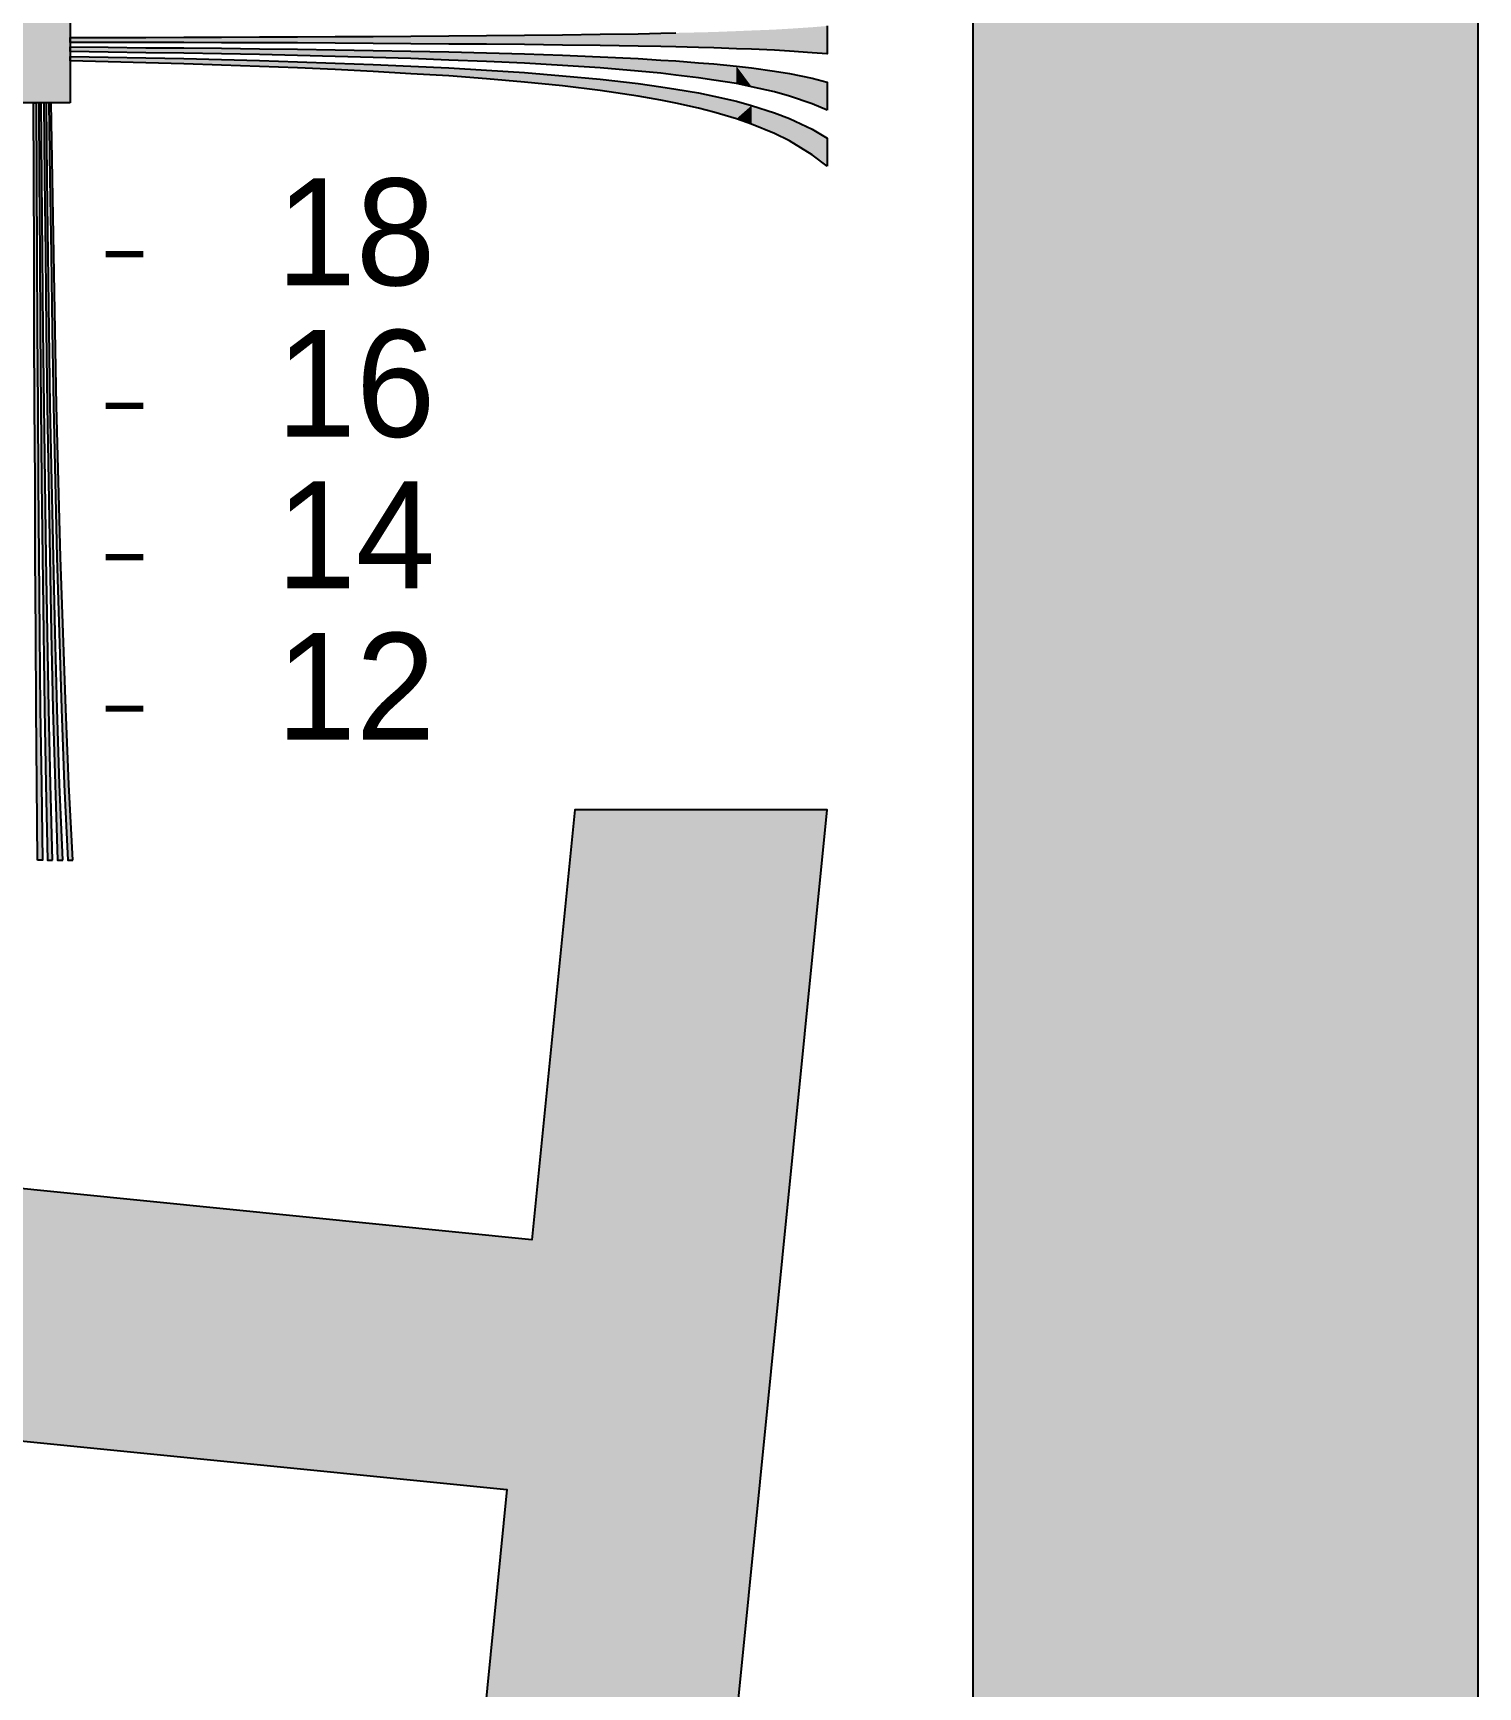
# Model space of a CAD drawing. Header units: millimetres. Extents: x 0 to 791, y 0 to 492.
# Drawn here: x 676.6 to 791.1, y 222.6 to 353.7 of the extents above; entities that cross this region are included whole.
import ezdxf

# ---------------------------------------------------------------- set-up
doc = ezdxf.new("R2010")
doc.units = ezdxf.units.MM
for name, color, linetype in [('FRAME', 7, 'Continuous'), ('LABELS', 7, 'Continuous'), ('PERIPHERY', 7, 'Continuous'), ('SFR', 7, 'Continuous')]:
    doc.layers.add(name, color=color, linetype=linetype)

msp = doc.modelspace()

# ---------------------------------------------------------------- hatches: boundary and pattern name
at = {"layer": 'FRAME', "true_color": 0x000000}
h = msp.add_hatch(color=7, dxfattribs=at)
h.dxf.hatch_style = 1
h.paths.add_polyline_path([(751.12, 452.12), (791.12, 452.12), (791.12, 52.13), (751.12, 52.13), (751.12, 452.12)])
at = {"layer": 'PERIPHERY', "true_color": 0x000000}
h = msp.add_hatch(color=7, dxfattribs=at)
h.dxf.hatch_style = 1
h.paths.add_polyline_path([(679.56, 348.13), (671.56, 348.13), (671.56, 356.12), (679.56, 356.12), (679.56, 348.13)])
h = msp.add_hatch(color=7, dxfattribs=at)
h.dxf.hatch_style = 1
h.paths.add_polyline_path([(739.56, 352), (738.36, 352.1), (736.56, 352.22), (735.36, 352.29), (733.56, 352.37), (732.36, 352.42), (730.56, 352.48), (729.36, 352.51), (727.56, 352.56), (726.36, 352.58), (724.56, 352.62), (721.56, 352.67), (718.56, 352.71), (715.56, 352.75), (712.56, 352.77), (709.56, 352.79), (706.56, 352.81), (703.56, 352.83), (700.56, 352.85), (697.56, 352.87), (694.56, 352.88), (691.56, 352.89), (688.56, 352.9), (685.56, 352.91), (682.56, 352.92), (679.56, 352.92), (679.56, 353.3), (682.56, 353.3), (685.56, 353.31), (688.56, 353.32), (691.56, 353.33), (694.56, 353.35), (697.56, 353.36), (700.56, 353.38), (703.56, 353.39), (706.56, 353.41), (709.56, 353.43), (712.56, 353.46), (715.56, 353.48), (718.56, 353.51), (721.56, 353.56), (724.56, 353.6), (726.36, 353.65), (727.56, 353.67), (729.36, 353.71), (730.56, 353.74), (732.36, 353.81), (733.56, 353.86), (735.36, 353.93), (736.56, 354), (738.36, 354.12), (739.56, 354.22), (739.56, 352)])
h = msp.add_hatch(color=7, dxfattribs=at)
h.dxf.hatch_style = 1
h.paths.add_polyline_path([(739.56, 347.56), (738.36, 348.06), (736.56, 348.67), (735.36, 349), (733.56, 349.41), (732.36, 349.65), (730.56, 349.93), (729.36, 350.11), (727.56, 350.33), (726.36, 350.47), (724.56, 350.65), (721.56, 350.89), (718.56, 351.09), (715.56, 351.26), (712.56, 351.4), (709.56, 351.52), (706.56, 351.63), (703.56, 351.72), (700.56, 351.8), (697.56, 351.88), (694.56, 351.95), (691.56, 352), (688.56, 352.06), (685.56, 352.1), (682.56, 352.15), (679.56, 352.19), (679.56, 352.56), (682.56, 352.53), (685.56, 352.5), (688.56, 352.48), (691.56, 352.45), (694.56, 352.41), (697.56, 352.37), (700.56, 352.32), (703.56, 352.28), (706.56, 352.22), (709.56, 352.16), (712.56, 352.09), (715.56, 352), (718.56, 351.9), (721.56, 351.78), (724.56, 351.63), (726.36, 351.52), (727.56, 351.45), (729.36, 351.31), (730.56, 351.21), (732.36, 351.03), (733.56, 350.89), (735.36, 350.65), (736.56, 350.45), (738.36, 350.08), (739.56, 349.78), (739.56, 347.56)])
h = msp.add_hatch(color=7, dxfattribs=at)
h.dxf.hatch_style = 1
h.paths.add_polyline_path([(739.56, 343.11), (738.36, 344.02), (736.56, 345.11), (735.36, 345.7), (733.56, 346.44), (732.36, 346.87), (730.56, 347.4), (729.36, 347.71), (727.56, 348.11), (726.36, 348.35), (724.56, 348.67), (721.56, 349.11), (718.56, 349.48), (715.56, 349.78), (712.56, 350.03), (709.56, 350.26), (706.56, 350.44), (703.56, 350.61), (700.56, 350.76), (697.56, 350.89), (694.56, 351.01), (691.56, 351.11), (688.56, 351.21), (685.56, 351.29), (682.56, 351.37), (679.56, 351.45), (679.56, 351.81), (682.56, 351.76), (685.56, 351.7), (688.56, 351.63), (691.56, 351.56), (694.56, 351.48), (697.56, 351.38), (700.56, 351.28), (703.56, 351.17), (706.56, 351.03), (709.56, 350.89), (712.56, 350.72), (715.56, 350.52), (718.56, 350.28), (721.56, 350), (724.56, 349.66), (726.36, 349.41), (727.56, 349.22), (729.36, 348.91), (730.56, 348.67), (732.36, 348.26), (733.56, 347.92), (735.36, 347.34), (736.56, 346.89), (738.36, 346.05), (739.56, 345.33), (739.56, 343.11)])
h = msp.add_hatch(color=7, dxfattribs=at)
h.dxf.hatch_style = 1
h.paths.add_polyline_path([(676.97, 288.13), (676.92, 294.13), (676.86, 300.13), (676.83, 306.13), (676.79, 312.13), (676.77, 318.13), (676.73, 324.13), (676.71, 330.13), (676.69, 336.13), (676.68, 342.13), (676.66, 348.13), (676.86, 348.13), (676.89, 342.13), (676.92, 336.13), (676.95, 330.13), (676.98, 324.13), (677.03, 318.13), (677.07, 312.13), (677.13, 306.13), (677.19, 300.13), (677.27, 294.13), (677.36, 288.13), (676.97, 288.13)])
h = msp.add_hatch(color=7, dxfattribs=at)
h.dxf.hatch_style = 1
h.paths.add_polyline_path([(678.16, 288.13), (678, 294.13), (677.87, 300.13), (677.75, 306.13), (677.66, 312.13), (677.57, 318.13), (677.49, 324.13), (677.42, 330.13), (677.36, 336.13), (677.31, 342.13), (677.26, 348.13), (677.06, 348.13), (677.1, 342.13), (677.14, 336.13), (677.18, 330.13), (677.23, 324.13), (677.29, 318.13), (677.36, 312.13), (677.44, 306.13), (677.53, 300.13), (677.63, 294.13), (677.76, 288.13), (678.16, 288.13)])
h = msp.add_hatch(color=7, dxfattribs=at)
h.dxf.hatch_style = 1
h.paths.add_polyline_path([(678.97, 288.13), (678.72, 294.13), (678.53, 300.13), (678.36, 306.13), (678.23, 312.13), (678.1, 318.13), (677.98, 324.13), (677.9, 330.13), (677.8, 336.13), (677.73, 342.13), (677.67, 348.13), (677.47, 348.13), (677.53, 342.13), (677.59, 336.13), (677.66, 330.13), (677.74, 324.13), (677.84, 318.13), (677.94, 312.13), (678.06, 306.13), (678.19, 300.13), (678.36, 294.13), (678.56, 288.13), (678.97, 288.13)])
h = msp.add_hatch(color=7, dxfattribs=at)
h.dxf.hatch_style = 1
h.paths.add_polyline_path([(679.77, 288.13), (679.46, 294.13), (679.2, 300.13), (678.99, 306.13), (678.8, 312.13), (678.64, 318.13), (678.48, 324.13), (678.36, 330.13), (678.25, 336.13), (678.15, 342.13), (678.06, 348.13), (677.86, 348.13), (677.94, 342.13), (678.04, 336.13), (678.13, 330.13), (678.24, 324.13), (678.37, 318.13), (678.51, 312.13), (678.68, 306.13), (678.86, 300.13), (679.09, 294.13), (679.36, 288.13), (679.77, 288.13)])
at = {"layer": 'SFR', "true_color": 0x000000}
h = msp.add_hatch(color=7, dxfattribs=at)
h.dxf.hatch_style = 1
h.paths.add_polyline_path([(619.56, 292.12), (611.56, 212.12), (631.56, 212.12), (634.97, 246.18), (714.17, 238.26), (711.56, 212.12), (731.56, 212.12), (739.56, 292.12), (719.56, 292.12), (716.15, 258.06), (636.95, 265.99), (639.56, 292.12), (619.56, 292.12), (619.56, 292.12)])

# ---------------------------------------------------------------- linework, layer by layer
at = {"layer": 'FRAME', "color": 250}
msp.add_lwpolyline([(751.12, 452.12), (791.12, 452.12), (791.12, 52.13), (751.12, 52.13), (751.12, 452.12)], close=True, dxfattribs=at)
at = {"layer": 'FRAME', "color": 250, "true_color": 0x000000}
for points in [[(751.12, 452.12), (751.12, 52.13), (791.12, 52.13)], [(791.12, 52.13), (791.12, 452.12), (751.12, 452.12)]]:
    msp.add_solid(points, dxfattribs=at)
at = {"layer": 'PERIPHERY', "color": 250}
for points in [[(679.56, 348.13), (671.56, 348.13), (671.56, 356.12), (679.56, 356.12), (679.56, 348.13)], [(739.56, 347.56), (738.36, 348.06), (736.56, 348.67), (735.36, 349), (733.56, 349.41), (732.36, 349.65), (730.56, 349.93), (729.36, 350.11), (727.56, 350.33), (726.36, 350.47), (724.56, 350.65), (721.56, 350.89), (718.56, 351.09), (715.56, 351.26), (712.56, 351.4), (709.56, 351.52), (706.56, 351.63), (703.56, 351.72), (700.56, 351.8), (697.56, 351.88), (694.56, 351.95), (691.56, 352), (688.56, 352.06), (685.56, 352.1), (682.56, 352.15), (679.56, 352.19), (679.56, 352.56), (682.56, 352.53), (685.56, 352.5), (688.56, 352.48), (691.56, 352.45), (694.56, 352.41), (697.56, 352.37), (700.56, 352.32), (703.56, 352.28), (706.56, 352.22), (709.56, 352.16), (712.56, 352.09), (715.56, 352), (718.56, 351.9), (721.56, 351.78), (724.56, 351.63), (726.36, 351.52), (727.56, 351.45), (729.36, 351.31), (730.56, 351.21), (732.36, 351.03), (733.56, 350.89), (735.36, 350.65), (736.56, 350.45), (738.36, 350.08), (739.56, 349.78), (739.56, 347.56)], [(739.56, 343.11), (738.36, 344.02), (736.56, 345.11), (735.36, 345.7), (733.56, 346.44), (732.36, 346.87), (730.56, 347.4), (729.36, 347.71), (727.56, 348.11), (726.36, 348.35), (724.56, 348.67), (721.56, 349.11), (718.56, 349.48), (715.56, 349.78), (712.56, 350.03), (709.56, 350.26), (706.56, 350.44), (703.56, 350.61), (700.56, 350.76), (697.56, 350.89), (694.56, 351.01), (691.56, 351.11), (688.56, 351.21), (685.56, 351.29), (682.56, 351.37), (679.56, 351.45), (679.56, 351.81), (682.56, 351.76), (685.56, 351.7), (688.56, 351.63), (691.56, 351.56), (694.56, 351.48), (697.56, 351.38), (700.56, 351.28), (703.56, 351.17), (706.56, 351.03), (709.56, 350.89), (712.56, 350.72), (715.56, 350.52), (718.56, 350.28), (721.56, 350), (724.56, 349.66), (726.36, 349.41), (727.56, 349.22), (729.36, 348.91), (730.56, 348.67), (732.36, 348.26), (733.56, 347.92), (735.36, 347.34), (736.56, 346.89), (738.36, 346.05), (739.56, 345.33), (739.56, 343.11)], [(676.97, 288.13), (676.92, 294.13), (676.86, 300.13), (676.83, 306.13), (676.79, 312.13), (676.77, 318.13), (676.73, 324.13), (676.71, 330.13), (676.69, 336.13), (676.68, 342.13), (676.66, 348.13), (676.86, 348.13), (676.89, 342.13), (676.92, 336.13), (676.95, 330.13), (676.98, 324.13), (677.03, 318.13), (677.07, 312.13), (677.13, 306.13), (677.19, 300.13), (677.27, 294.13), (677.36, 288.13), (676.97, 288.13)], [(678.16, 288.13), (678, 294.13), (677.87, 300.13), (677.75, 306.13), (677.66, 312.13), (677.57, 318.13), (677.49, 324.13), (677.42, 330.13), (677.36, 336.13), (677.31, 342.13), (677.26, 348.13), (677.06, 348.13), (677.1, 342.13), (677.14, 336.13), (677.18, 330.13), (677.23, 324.13), (677.29, 318.13), (677.36, 312.13), (677.44, 306.13), (677.53, 300.13), (677.63, 294.13), (677.76, 288.13), (678.16, 288.13)], [(678.97, 288.13), (678.72, 294.13), (678.53, 300.13), (678.36, 306.13), (678.23, 312.13), (678.1, 318.13), (677.98, 324.13), (677.9, 330.13), (677.8, 336.13), (677.73, 342.13), (677.67, 348.13), (677.47, 348.13), (677.53, 342.13), (677.59, 336.13), (677.66, 330.13), (677.74, 324.13), (677.84, 318.13), (677.94, 312.13), (678.06, 306.13), (678.19, 300.13), (678.36, 294.13), (678.56, 288.13), (678.97, 288.13)], [(679.77, 288.13), (679.46, 294.13), (679.2, 300.13), (678.99, 306.13), (678.8, 312.13), (678.64, 318.13), (678.48, 324.13), (678.36, 330.13), (678.25, 336.13), (678.15, 342.13), (678.06, 348.13), (677.86, 348.13), (677.94, 342.13), (678.04, 336.13), (678.13, 330.13), (678.24, 324.13), (678.37, 318.13), (678.51, 312.13), (678.68, 306.13), (678.86, 300.13), (679.09, 294.13), (679.36, 288.13), (679.77, 288.13)]]:
    msp.add_lwpolyline(points, close=True, dxfattribs=at)
msp.add_lwpolyline([(739.56, 354.22), (739.56, 352), (739.56, 352), (738.36, 352.1), (736.56, 352.22), (735.36, 352.29), (733.56, 352.37), (732.36, 352.42), (730.56, 352.48), (729.36, 352.51), (727.56, 352.56), (726.36, 352.58), (724.56, 352.62), (721.56, 352.67), (718.56, 352.71), (715.56, 352.75), (712.56, 352.77), (709.56, 352.79), (706.56, 352.81), (703.56, 352.83), (700.56, 352.85), (697.56, 352.87), (694.56, 352.88), (691.56, 352.89), (688.56, 352.9), (685.56, 352.91), (682.56, 352.92), (679.56, 352.92), (679.56, 353.3), (682.56, 353.3), (685.56, 353.31), (688.56, 353.32), (691.56, 353.33), (694.56, 353.35), (697.56, 353.36), (700.56, 353.38), (703.56, 353.39), (706.56, 353.41), (709.56, 353.43), (712.56, 353.46), (715.56, 353.48), (718.56, 353.51), (721.56, 353.56), (724.56, 353.6), (726.36, 353.65), (727.56, 353.67)], dxfattribs=at)
at = {"layer": 'PERIPHERY', "color": 250, "lineweight": 35, "const_width": 0.5}
for points in [[(682.36, 336.13), (685.36, 336.13)], [(682.36, 324.13), (685.36, 324.13)], [(682.36, 312.13), (685.36, 312.13)], [(682.36, 300.13), (685.36, 300.13)]]:
    msp.add_lwpolyline(points, dxfattribs=at)
at = {"layer": 'PERIPHERY', "color": 250, "true_color": 0x000000}
for points in [[(679.56, 348.13), (679.56, 356.12), (671.56, 356.12)], [(671.56, 356.12), (671.56, 348.13), (679.56, 348.13)], [(739.56, 352), (732.36, 353.81), (730.56, 353.74)], [(739.56, 352), (733.56, 353.86), (732.36, 353.81)], [(739.56, 352), (735.36, 353.93), (733.56, 353.86)], [(739.56, 352), (736.56, 354), (735.36, 353.93)], [(739.56, 352), (738.36, 354.12), (736.56, 354)], [(739.56, 352), (739.56, 354.22), (738.36, 354.12)], [(721.56, 353.56), (718.56, 353.51), (679.56, 352.92)], [(721.56, 353.56), (679.56, 352.92), (682.56, 352.92)], [(718.56, 353.51), (715.56, 353.48), (679.56, 352.92)], [(715.56, 353.48), (712.56, 353.46), (679.56, 352.92)], [(712.56, 353.46), (709.56, 353.43), (679.56, 352.92)], [(709.56, 353.43), (706.56, 353.41), (679.56, 352.92)], [(706.56, 353.41), (703.56, 353.39), (679.56, 352.92)], [(703.56, 353.39), (697.56, 353.36), (679.56, 352.92)], [(697.56, 353.36), (691.56, 353.33), (679.56, 352.92)], [(691.56, 353.33), (685.56, 353.31), (679.56, 352.92)], [(685.56, 353.31), (682.56, 353.3), (679.56, 352.92)], [(682.56, 353.3), (679.56, 353.3), (679.56, 352.92)], [(732.36, 351.03), (682.56, 352.53), (679.56, 352.56)], [(679.56, 352.56), (679.56, 352.19), (682.56, 352.15)], [(679.56, 352.56), (682.56, 352.15), (685.56, 352.1)], [(679.56, 352.56), (685.56, 352.1), (688.56, 352.06)], [(679.56, 352.56), (688.56, 352.06), (691.56, 352)], [(679.56, 352.56), (691.56, 352), (694.56, 351.95)], [(679.56, 352.56), (694.56, 351.95), (697.56, 351.88)], [(732.36, 351.03), (679.56, 352.56), (697.56, 351.88)], [(721.56, 353.56), (682.56, 352.92), (685.56, 352.91)], [(732.36, 351.03), (685.56, 352.5), (682.56, 352.53)], [(721.56, 353.56), (685.56, 352.91), (688.56, 352.9)], [(691.56, 353.33), (688.56, 353.32), (685.56, 353.31)], [(732.36, 351.03), (688.56, 352.48), (685.56, 352.5)], [(721.56, 353.56), (688.56, 352.9), (691.56, 352.89)], [(732.36, 351.03), (691.56, 352.45), (688.56, 352.48)], [(721.56, 353.56), (691.56, 352.89), (694.56, 352.88)], [(697.56, 353.36), (694.56, 353.35), (691.56, 353.33)], [(721.56, 353.56), (694.56, 352.88), (697.56, 352.87)], [(721.56, 353.56), (697.56, 352.87), (700.56, 352.85)], [(703.56, 353.39), (700.56, 353.38), (697.56, 353.36)], [(721.56, 353.56), (700.56, 352.85), (703.56, 352.83)], [(721.56, 353.56), (703.56, 352.83), (706.56, 352.81)], [(721.56, 353.56), (706.56, 352.81), (709.56, 352.79)], [(721.56, 353.56), (709.56, 352.79), (712.56, 352.77)], [(721.56, 353.56), (712.56, 352.77), (715.56, 352.75)], [(721.56, 353.56), (715.56, 352.75), (718.56, 352.71)], [(721.56, 353.56), (718.56, 352.71), (721.56, 352.67)], [(739.56, 352), (724.56, 353.6), (721.56, 353.56)], [(721.56, 353.56), (721.56, 352.67), (724.56, 352.62)], [(721.56, 353.56), (724.56, 352.62), (726.36, 352.58)], [(721.56, 353.56), (726.36, 352.58), (727.56, 352.56)], [(721.56, 353.56), (727.56, 352.56), (729.36, 352.51)], [(721.56, 353.56), (729.36, 352.51), (730.56, 352.48)], [(721.56, 353.56), (730.56, 352.48), (732.36, 352.42)], [(721.56, 353.56), (732.36, 352.42), (733.56, 352.37)], [(721.56, 353.56), (733.56, 352.37), (735.36, 352.29)], [(721.56, 353.56), (735.36, 352.29), (736.56, 352.22)], [(721.56, 353.56), (736.56, 352.22), (738.36, 352.1)], [(721.56, 353.56), (738.36, 352.1), (739.56, 352)], [(739.56, 352), (726.36, 353.65), (724.56, 353.6)], [(739.56, 352), (727.56, 353.67), (726.36, 353.65)], [(739.56, 352), (729.36, 353.71), (727.56, 353.67)], [(739.56, 352), (730.56, 353.74), (729.36, 353.71)], [(703.56, 351.17), (682.56, 351.76), (679.56, 351.81)], [(703.56, 351.17), (679.56, 351.81), (679.56, 351.45)], [(703.56, 351.17), (679.56, 351.45), (682.56, 351.37)], [(703.56, 351.17), (685.56, 351.7), (682.56, 351.76)], [(703.56, 351.17), (682.56, 351.37), (685.56, 351.29)], [(703.56, 351.17), (688.56, 351.63), (685.56, 351.7)], [(703.56, 351.17), (685.56, 351.29), (688.56, 351.21)], [(703.56, 351.17), (691.56, 351.56), (688.56, 351.63)], [(703.56, 351.17), (688.56, 351.21), (691.56, 351.11)], [(732.36, 351.03), (694.56, 352.41), (691.56, 352.45)], [(703.56, 351.17), (694.56, 351.48), (691.56, 351.56)], [(703.56, 351.17), (691.56, 351.11), (694.56, 351.01)], [(732.36, 351.03), (697.56, 352.37), (694.56, 352.41)], [(703.56, 351.17), (697.56, 351.38), (694.56, 351.48)], [(703.56, 351.17), (694.56, 351.01), (697.56, 350.89)], [(732.36, 351.03), (700.56, 352.32), (697.56, 352.37)], [(732.36, 351.03), (697.56, 351.88), (700.56, 351.8)], [(703.56, 351.17), (700.56, 351.28), (697.56, 351.38)], [(703.56, 351.17), (697.56, 350.89), (700.56, 350.76)], [(732.36, 351.03), (703.56, 352.28), (700.56, 352.32)], [(732.36, 351.03), (700.56, 351.8), (703.56, 351.72)], [(703.56, 351.17), (700.56, 350.76), (703.56, 350.61)], [(732.36, 351.03), (706.56, 352.22), (703.56, 352.28)], [(732.36, 351.03), (703.56, 351.72), (706.56, 351.63)], [(733.56, 347.92), (706.56, 351.03), (703.56, 351.17)], [(703.56, 351.17), (703.56, 350.61), (706.56, 350.44)], [(703.56, 351.17), (706.56, 350.44), (709.56, 350.26)], [(703.56, 351.17), (709.56, 350.26), (712.56, 350.03)], [(703.56, 351.17), (712.56, 350.03), (715.56, 349.78)], [(703.56, 351.17), (715.56, 349.78), (718.56, 349.48)], [(733.56, 347.92), (703.56, 351.17), (718.56, 349.48)], [(732.36, 351.03), (709.56, 352.16), (706.56, 352.22)], [(732.36, 351.03), (706.56, 351.63), (709.56, 351.52)], [(732.36, 351.03), (712.56, 352.09), (709.56, 352.16)], [(732.36, 351.03), (709.56, 351.52), (712.56, 351.4)], [(732.36, 351.03), (715.56, 352), (712.56, 352.09)], [(732.36, 351.03), (712.56, 351.4), (715.56, 351.26)], [(732.36, 351.03), (718.56, 351.9), (715.56, 352)], [(732.36, 351.03), (715.56, 351.26), (718.56, 351.09)], [(732.36, 351.03), (721.56, 351.78), (718.56, 351.9)], [(732.36, 351.03), (724.56, 351.63), (721.56, 351.78)], [(732.36, 351.03), (726.36, 351.52), (724.56, 351.63)], [(732.36, 351.03), (727.56, 351.45), (726.36, 351.52)], [(732.36, 351.03), (729.36, 351.31), (727.56, 351.45)], [(732.36, 351.03), (730.56, 351.21), (729.36, 351.31)], [(733.56, 347.92), (709.56, 350.89), (706.56, 351.03)], [(733.56, 347.92), (712.56, 350.72), (709.56, 350.89)], [(733.56, 347.92), (715.56, 350.52), (712.56, 350.72)], [(733.56, 347.92), (718.56, 350.28), (715.56, 350.52)], [(732.36, 351.03), (718.56, 351.09), (721.56, 350.89)], [(733.56, 347.92), (721.56, 350), (718.56, 350.28)], [(732.36, 351.03), (721.56, 350.89), (724.56, 350.65)], [(733.56, 347.92), (724.56, 349.66), (721.56, 350)], [(732.36, 351.03), (724.56, 350.65), (726.36, 350.47)], [(732.36, 351.03), (726.36, 350.47), (727.56, 350.33)], [(732.36, 351.03), (727.56, 350.33), (729.36, 350.11)], [(732.36, 351.03), (729.36, 350.11), (730.56, 349.93)], [(732.36, 351.03), (730.56, 349.93), (732.36, 349.65)], [(739.56, 347.56), (733.56, 350.89), (732.36, 351.03)], [(732.36, 351.03), (732.36, 349.65), (733.56, 349.41)], [(732.36, 351.03), (733.56, 349.41), (735.36, 349)], [(732.36, 351.03), (735.36, 349), (736.56, 348.67)], [(732.36, 351.03), (736.56, 348.67), (738.36, 348.06)], [(732.36, 351.03), (738.36, 348.06), (739.56, 347.56)], [(739.56, 347.56), (735.36, 350.65), (733.56, 350.89)], [(739.56, 347.56), (736.56, 350.45), (735.36, 350.65)], [(739.56, 347.56), (738.36, 350.08), (736.56, 350.45)], [(739.56, 347.56), (739.56, 349.78), (738.36, 350.08)], [(733.56, 347.92), (718.56, 349.48), (721.56, 349.11)], [(733.56, 347.92), (721.56, 349.11), (724.56, 348.67)], [(733.56, 347.92), (726.36, 349.41), (724.56, 349.66)], [(733.56, 347.92), (724.56, 348.67), (726.36, 348.35)], [(733.56, 347.92), (727.56, 349.22), (726.36, 349.41)], [(733.56, 347.92), (729.36, 348.91), (727.56, 349.22)], [(733.56, 347.92), (730.56, 348.67), (729.36, 348.91)], [(733.56, 347.92), (732.36, 348.26), (730.56, 348.67)], [(676.97, 288.13), (676.86, 348.13), (676.66, 348.13)], [(676.97, 288.13), (676.66, 348.13), (676.68, 342.13)], [(676.97, 288.13), (676.89, 342.13), (676.86, 348.13)], [(677.76, 288.13), (677.26, 348.13), (677.06, 348.13)], [(677.76, 288.13), (677.06, 348.13), (677.1, 342.13)], [(677.76, 288.13), (677.31, 342.13), (677.26, 348.13)], [(677.73, 342.13), (677.67, 348.13), (677.47, 348.13)], [(677.8, 336.13), (677.73, 342.13), (677.47, 348.13)], [(677.98, 324.13), (677.8, 336.13), (677.47, 348.13)], [(678.56, 288.13), (677.98, 324.13), (677.47, 348.13)], [(678.56, 288.13), (677.47, 348.13), (677.53, 342.13)], [(678.15, 342.13), (678.06, 348.13), (677.86, 348.13)], [(678.25, 336.13), (678.15, 342.13), (677.86, 348.13)], [(678.36, 330.13), (678.25, 336.13), (677.86, 348.13)], [(678.48, 324.13), (678.36, 330.13), (677.86, 348.13)], [(679.36, 288.13), (678.48, 324.13), (677.86, 348.13)], [(679.36, 288.13), (677.86, 348.13), (677.94, 342.13)], [(733.56, 347.92), (726.36, 348.35), (727.56, 348.11)], [(733.56, 347.92), (727.56, 348.11), (729.36, 347.71)], [(733.56, 347.92), (729.36, 347.71), (730.56, 347.4)], [(733.56, 347.92), (730.56, 347.4), (732.36, 346.87)], [(733.56, 347.92), (732.36, 346.87), (733.56, 346.44)], [(739.56, 343.11), (735.36, 347.34), (733.56, 347.92)], [(733.56, 347.92), (733.56, 346.44), (735.36, 345.7)], [(733.56, 347.92), (735.36, 345.7), (736.56, 345.11)], [(733.56, 347.92), (736.56, 345.11), (738.36, 344.02)], [(733.56, 347.92), (738.36, 344.02), (739.56, 343.11)], [(739.56, 343.11), (736.56, 346.89), (735.36, 347.34)], [(739.56, 343.11), (738.36, 346.05), (736.56, 346.89)], [(739.56, 343.11), (739.56, 345.33), (738.36, 346.05)], [(676.97, 288.13), (676.68, 342.13), (676.69, 336.13)], [(676.97, 288.13), (676.92, 336.13), (676.89, 342.13)], [(677.76, 288.13), (677.1, 342.13), (677.14, 336.13)], [(677.76, 288.13), (677.36, 336.13), (677.31, 342.13)], [(678.56, 288.13), (677.53, 342.13), (677.59, 336.13)], [(679.36, 288.13), (677.94, 342.13), (678.04, 336.13)], [(676.97, 288.13), (676.69, 336.13), (676.71, 330.13)], [(676.97, 288.13), (676.95, 330.13), (676.92, 336.13)], [(677.76, 288.13), (677.14, 336.13), (677.18, 330.13)], [(677.76, 288.13), (677.42, 330.13), (677.36, 336.13)], [(678.56, 288.13), (677.59, 336.13), (677.66, 330.13)], [(677.98, 324.13), (677.9, 330.13), (677.8, 336.13)], [(679.36, 288.13), (678.04, 336.13), (678.13, 330.13)], [(676.97, 288.13), (676.71, 330.13), (676.73, 324.13)], [(676.97, 288.13), (676.98, 324.13), (676.95, 330.13)], [(677.76, 288.13), (677.18, 330.13), (677.23, 324.13)], [(677.76, 288.13), (677.49, 324.13), (677.42, 330.13)], [(678.56, 288.13), (677.66, 330.13), (677.74, 324.13)], [(679.36, 288.13), (678.13, 330.13), (678.24, 324.13)], [(676.97, 288.13), (676.73, 324.13), (676.77, 318.13)], [(676.97, 288.13), (677.03, 318.13), (676.98, 324.13)], [(677.76, 288.13), (677.23, 324.13), (677.29, 318.13)], [(677.76, 288.13), (677.57, 318.13), (677.49, 324.13)], [(678.56, 288.13), (677.74, 324.13), (677.84, 318.13)], [(678.56, 288.13), (678.1, 318.13), (677.98, 324.13)], [(679.36, 288.13), (678.24, 324.13), (678.37, 318.13)], [(679.36, 288.13), (678.64, 318.13), (678.48, 324.13)], [(676.97, 288.13), (676.77, 318.13), (676.79, 312.13)], [(676.97, 288.13), (677.07, 312.13), (677.03, 318.13)], [(677.76, 288.13), (677.29, 318.13), (677.36, 312.13)], [(677.76, 288.13), (677.66, 312.13), (677.57, 318.13)], [(678.56, 288.13), (677.84, 318.13), (677.94, 312.13)], [(678.56, 288.13), (678.23, 312.13), (678.1, 318.13)], [(679.36, 288.13), (678.37, 318.13), (678.51, 312.13)], [(679.36, 288.13), (678.8, 312.13), (678.64, 318.13)], [(676.97, 288.13), (676.79, 312.13), (676.83, 306.13)], [(676.97, 288.13), (677.13, 306.13), (677.07, 312.13)], [(677.76, 288.13), (677.36, 312.13), (677.44, 306.13)], [(677.76, 288.13), (677.75, 306.13), (677.66, 312.13)], [(678.56, 288.13), (677.94, 312.13), (678.06, 306.13)], [(678.56, 288.13), (678.36, 306.13), (678.23, 312.13)], [(679.36, 288.13), (678.51, 312.13), (678.68, 306.13)], [(679.36, 288.13), (678.99, 306.13), (678.8, 312.13)], [(676.97, 288.13), (676.83, 306.13), (676.86, 300.13)], [(676.97, 288.13), (677.19, 300.13), (677.13, 306.13)], [(677.76, 288.13), (677.44, 306.13), (677.53, 300.13)], [(677.76, 288.13), (677.87, 300.13), (677.75, 306.13)], [(678.56, 288.13), (678.06, 306.13), (678.19, 300.13)], [(678.56, 288.13), (678.53, 300.13), (678.36, 306.13)], [(679.36, 288.13), (678.68, 306.13), (678.86, 300.13)], [(679.36, 288.13), (679.2, 300.13), (678.99, 306.13)], [(676.97, 288.13), (677.27, 294.13), (677.19, 300.13)], [(677.53, 300.13), (677.63, 294.13), (677.76, 288.13)], [(677.76, 288.13), (678, 294.13), (677.87, 300.13)], [(678.19, 300.13), (678.36, 294.13), (678.56, 288.13)], [(678.56, 288.13), (678.72, 294.13), (678.53, 300.13)], [(678.86, 300.13), (679.09, 294.13), (679.36, 288.13)], [(679.36, 288.13), (679.46, 294.13), (679.2, 300.13)], [(676.97, 288.13), (677.36, 288.13), (677.27, 294.13)], [(677.76, 288.13), (678.16, 288.13), (678, 294.13)], [(678.56, 288.13), (678.97, 288.13), (678.72, 294.13)], [(679.36, 288.13), (679.77, 288.13), (679.46, 294.13)]]:
    msp.add_solid(points, dxfattribs=at)
at = {"layer": 'SFR', "color": 250}
msp.add_lwpolyline([(619.56, 292.12), (611.56, 212.12), (631.56, 212.12), (634.97, 246.18), (714.17, 238.26), (711.56, 212.12), (731.56, 212.12), (739.56, 292.12), (719.56, 292.12), (716.15, 258.06), (636.95, 265.99), (639.56, 292.12), (619.56, 292.12), (619.56, 292.12)], close=True, dxfattribs=at)
at = {"layer": 'SFR', "color": 250, "true_color": 0x000000}
for points in [[(714.17, 238.26), (731.56, 212.12), (739.56, 292.12)], [(714.17, 238.26), (739.56, 292.12), (716.15, 258.06)], [(739.56, 292.12), (719.56, 292.12), (716.15, 258.06)], [(634.97, 246.18), (716.15, 258.06), (636.95, 265.99)], [(634.97, 246.18), (714.17, 238.26), (716.15, 258.06)], [(714.17, 238.26), (711.56, 212.12), (731.56, 212.12)]]:
    msp.add_solid(points, dxfattribs=at)

# ---------------------------------------------------------------- texts
at = {"layer": 'LABELS', "color": 250}
for s, p in [('18', (695.9, 333.67)), ('16', (695.9, 321.67)), ('14', (695.9, 309.67)), ('12', (695.9, 297.67))]:
    msp.add_text(s, height=8.467, dxfattribs=at).set_placement(p)

doc.saveas('drawing.dxf')
